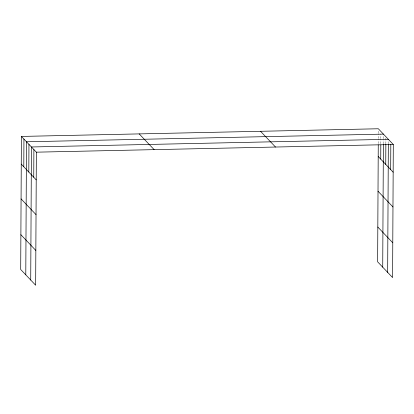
<?xml version="1.0" encoding="UTF-8"?>
<svg xmlns="http://www.w3.org/2000/svg" width="414" height="414" viewBox="0 0 414 414"><rect width="100%" height="100%" fill="white"/><g stroke="black" fill="none" stroke-linecap="round" stroke-linejoin="round"><path stroke-width="0.31" stroke-dasharray="2.07 1.55" d="M378.261 143.575L378.282 139.068M378.287 138.421L378.313 133.913M378.313 133.272L378.329 130.695M380.818 143.674L380.839 139.166M380.844 138.524L380.87 134.017M383.374 143.777L383.4 139.27M383.4 138.623L383.421 134.762M385.858 143.798L385.889 138.002M388.337 143.818L388.358 140.6"/><path stroke-width="0.62" d="M21.399 136.429L20.7 269.493L35.661 285.236L36.36 152.171L21.399 136.429L378.339 128.764L393.3 144.507L392.601 277.571L377.64 261.829L378.256 144.859M23.795 166.79L23.94 139.104M25.787 274.844L26.486 141.779L383.426 134.115M28.809 172.064L28.954 144.377M30.724 280.04L31.423 146.975L388.363 139.311M33.746 177.259L33.891 149.573M380.735 159.126L380.813 144.962M382.727 267.18L383.369 144.419M385.75 164.399L385.853 144.439M387.664 272.376L388.337 144.465M390.687 169.595L390.816 144.486M36.36 152.171L393.3 144.507M378.194 156.451L393.155 172.193M378.013 191.227L392.974 206.969M377.822 227.053L392.788 242.795M260.546 131.295L275.512 147.037M139.187 133.898L154.148 149.64M21.254 164.115L36.215 179.857M21.067 198.891L36.034 214.633M20.881 234.717L35.842 250.46"/></g></svg>
